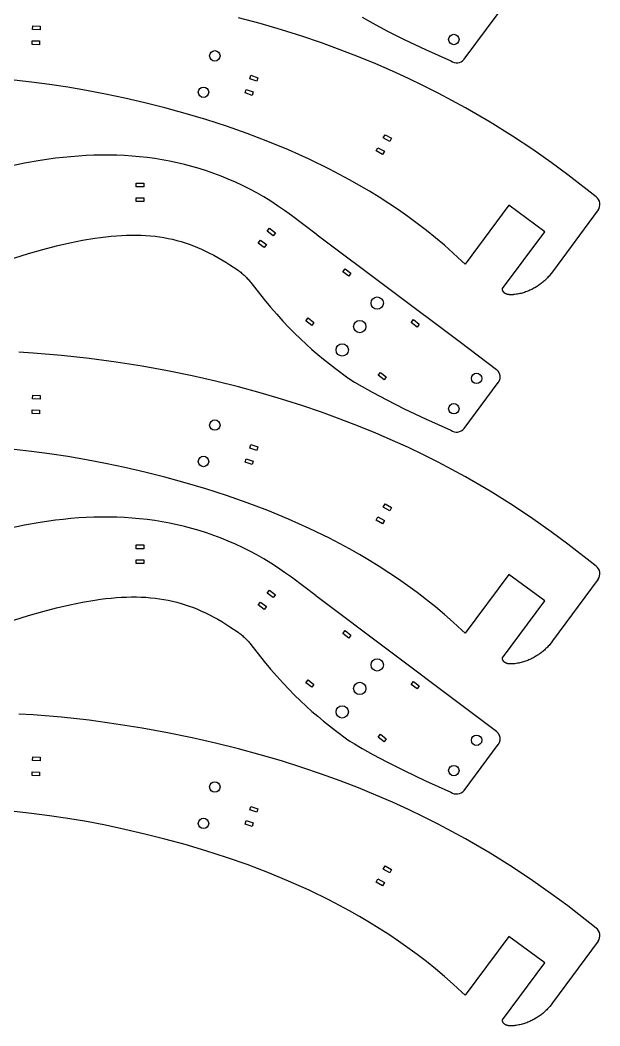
# Model space of a CAD drawing. Extents: x -5195 to -4799, y -1692 to -428.
# Drawn here: x -4996.9 to -4799, y -1220.6 to -877.3 of the extents above; entities that cross this region are included whole.
import ezdxf

# ---------------------------------------------------------------- set-up
doc = ezdxf.new("R2010")
doc.units = 0
doc.layers.add('FAB_2$_CUT_2', color=1, linetype='CONTINUOUS')

msp = doc.modelspace()

# ---------------------------------------------------------------- linework, layer by layer
at = {"layer": 'FAB_2$_CUT_2'}
for p, q in [((-4992.58, -880.49), (-4992.53, -879.22)), ((-4990.04, -880.6), (-4992.58, -880.49)), ((-4992.53, -879.22), (-4989.99, -879.33)), ((-4989.99, -879.33), (-4990.04, -880.6)), ((-4992.79, -885.57), (-4992.74, -884.3)), ((-4990.26, -885.67), (-4992.79, -885.57)), ((-4992.74, -884.3), (-4990.2, -884.4)), ((-4990.2, -884.4), (-4990.26, -885.67)), ((-4918.5, -897.33), (-4918.1, -896.12)), ((-4916.08, -898.13), (-4918.5, -897.33)), ((-4918.1, -896.12), (-4915.69, -896.92)), ((-4915.69, -896.92), (-4916.08, -898.13)), ((-4920.09, -902.15), (-4919.69, -900.95)), ((-4917.68, -902.95), (-4920.09, -902.15)), ((-4919.69, -900.95), (-4917.28, -901.74)), ((-4917.28, -901.74), (-4917.68, -902.95)), ((-4872.93, -917.5), (-4872.31, -916.39)), ((-4872.31, -916.39), (-4870.09, -917.61)), ((-4870.7, -918.73), (-4872.93, -917.5)), ((-4870.09, -917.61), (-4870.7, -918.73)), ((-4875.38, -921.95), (-4874.77, -920.84)), ((-4873.16, -923.18), (-4875.38, -921.95)), ((-4874.77, -920.84), (-4872.54, -922.06)), ((-4872.54, -922.06), (-4873.16, -923.18)), ((-4844.35, -959.76), (-4844.95, -960.57)), ((-4992.58, -1006.52), (-4992.53, -1005.25)), ((-4992.53, -1005.25), (-4989.99, -1005.36)), ((-4989.99, -1005.36), (-4990.04, -1006.63)), ((-4990.04, -1006.63), (-4992.58, -1006.52)), ((-4992.79, -1011.6), (-4992.74, -1010.33)), ((-4990.26, -1011.7), (-4992.79, -1011.6)), ((-4992.74, -1010.33), (-4990.2, -1010.43)), ((-4990.2, -1010.43), (-4990.26, -1011.7)), ((-4918.5, -1023.36), (-4918.1, -1022.15)), ((-4918.1, -1022.15), (-4915.69, -1022.95)), ((-4915.69, -1022.95), (-4916.08, -1024.16)), ((-4916.08, -1024.16), (-4918.5, -1023.36)), ((-4920.09, -1028.18), (-4919.69, -1026.98)), ((-4917.68, -1028.98), (-4920.09, -1028.18)), ((-4919.69, -1026.98), (-4917.28, -1027.78)), ((-4917.28, -1027.78), (-4917.68, -1028.98)), ((-4872.93, -1043.53), (-4872.31, -1042.42)), ((-4870.7, -1044.76), (-4872.93, -1043.53)), ((-4872.31, -1042.42), (-4870.09, -1043.65)), ((-4870.09, -1043.65), (-4870.7, -1044.76)), ((-4875.38, -1047.98), (-4874.77, -1046.87)), ((-4874.77, -1046.87), (-4872.54, -1048.1)), ((-4873.16, -1049.21), (-4875.38, -1047.98)), ((-4872.54, -1048.1), (-4873.16, -1049.21)), ((-4844.35, -1085.79), (-4844.95, -1086.6)), ((-4992.58, -1130.07), (-4992.53, -1128.8)), ((-4992.53, -1128.8), (-4989.99, -1128.91)), ((-4989.99, -1128.91), (-4990.04, -1130.17)), ((-4990.04, -1130.17), (-4992.58, -1130.07)), ((-4992.79, -1135.14), (-4992.74, -1133.87)), ((-4990.26, -1135.25), (-4992.79, -1135.14)), ((-4992.74, -1133.87), (-4990.2, -1133.98)), ((-4990.2, -1133.98), (-4990.26, -1135.25)), ((-4918.5, -1146.91), (-4918.1, -1145.7)), ((-4918.1, -1145.7), (-4915.69, -1146.5)), ((-4915.69, -1146.5), (-4916.08, -1147.7)), ((-4916.08, -1147.7), (-4918.5, -1146.91)), ((-4920.09, -1151.73), (-4919.69, -1150.53)), ((-4917.68, -1152.53), (-4920.09, -1151.73)), ((-4919.69, -1150.53), (-4917.28, -1151.32)), ((-4917.28, -1151.32), (-4917.68, -1152.53)), ((-4872.93, -1167.08), (-4872.31, -1165.97)), ((-4870.7, -1168.31), (-4872.93, -1167.08)), ((-4872.31, -1165.97), (-4870.09, -1167.19)), ((-4870.09, -1167.19), (-4870.7, -1168.31)), ((-4875.38, -1171.53), (-4874.77, -1170.42)), ((-4874.77, -1170.42), (-4872.54, -1171.64)), ((-4873.16, -1172.75), (-4875.38, -1171.53)), ((-4872.54, -1171.64), (-4873.16, -1172.75)), ((-4844.35, -1209.34), (-4844.95, -1210.15))]:
    msp.add_line(p, q, dxfattribs=at)
for points in [[(-4880.15, -876.31), (-4876.53, -878.35), (-4871.75, -880.88), (-4865.77, -883.88), (-4858.48, -887.34), (-4849.83, -891.22, 0.402752), (-4845.31, -890.64), (-4833.65, -874.99)], [(-4998.99, -958.57), (-4993.99, -956.98), (-4989.13, -955.57), (-4984.43, -954.34), (-4979.9, -953.29), (-4975.54, -952.41), (-4971.36, -951.71), (-4969.45, -951.44), (-4967.59, -951.21), (-4965.76, -951.01), (-4963.97, -950.86), (-4962.22, -950.75), (-4960.5, -950.67), (-4958.81, -950.64), (-4957.15, -950.64), (-4955.53, -950.68), (-4953.93, -950.77), (-4952.35, -950.89), (-4950.81, -951.05), (-4949.28, -951.25), (-4947.78, -951.49), (-4946.29, -951.77), (-4944.83, -952.09), (-4943.38, -952.46), (-4941.94, -952.86), (-4940.52, -953.3), (-4939.11, -953.78), (-4937.71, -954.3), (-4936.32, -954.86), (-4934.93, -955.46), (-4933.55, -956.1), (-4932.17, -956.78), (-4930.8, -957.5), (-4929.42, -958.26), (-4928.04, -959.07), (-4926.66, -959.91), (-4925.28, -960.79), (-4922.49, -962.68), (-4922.18, -962.9), (-4921.88, -963.13), (-4921.58, -963.36), (-4921.28, -963.6), (-4920.99, -963.85), (-4920.7, -964.1), (-4920.41, -964.35), (-4920.14, -964.62), (-4919.86, -964.88), (-4919.6, -965.15), (-4919.33, -965.43), (-4919.08, -965.71), (-4918.82, -966), (-4918.58, -966.29), (-4918.34, -966.59), (-4918.1, -966.89), (-4913.54, -972.65), (-4911.36, -975.26), (-4909.25, -977.7), (-4907.18, -980), (-4905.15, -982.15), (-4903.16, -984.18), (-4901.18, -986.11), (-4899.21, -987.94), (-4897.25, -989.69), (-4895.28, -991.38), (-4893.29, -993.02), (-4889.21, -996.21), (-4884.96, -999.36), (-4884.73, -999.52), (-4884.29, -999.81), (-4882.72, -1000.81), (-4880.15, -1002.34), (-4876.53, -1004.38), (-4871.75, -1006.91), (-4865.77, -1009.91), (-4858.48, -1013.37), (-4849.83, -1017.25, 0.402752), (-4845.31, -1016.68), (-4833.65, -1001.02), (-4833.61, -1000.97), (-4833.57, -1000.91), (-4833.53, -1000.85), (-4833.49, -1000.79), (-4833.45, -1000.72), (-4833.42, -1000.66), (-4833.38, -1000.6), (-4833.35, -1000.53), (-4833.31, -1000.46), (-4833.28, -1000.39), (-4833.25, -1000.32), (-4833.23, -1000.25), (-4833.2, -1000.18), (-4833.17, -1000.1), (-4833.15, -1000.03), (-4833.13, -999.95), (-4833.11, -999.88), (-4833.09, -999.8), (-4833.07, -999.72), (-4833.06, -999.64), (-4833.05, -999.56), (-4833.04, -999.48), (-4833.03, -999.4), (-4833.02, -999.32), (-4833.02, -999.24), (-4833.01, -999.16), (-4833.01, -999.08), (-4833.02, -999), (-4833.02, -998.91), (-4833.03, -998.83), (-4833.04, -998.75), (-4833.05, -998.67), (-4833.06, -998.59), (-4833.07, -998.51), (-4833.09, -998.43), (-4833.11, -998.35), (-4833.13, -998.27), (-4833.15, -998.19), (-4833.18, -998.11), (-4833.2, -998.03), (-4833.23, -997.96), (-4833.26, -997.88), (-4833.3, -997.81), (-4833.33, -997.74), (-4833.36, -997.67), (-4833.4, -997.59), (-4833.44, -997.53), (-4833.48, -997.46), (-4833.52, -997.39), (-4833.57, -997.33), (-4833.61, -997.26), (-4833.66, -997.2), (-4833.7, -997.14), (-4833.75, -997.08), (-4833.8, -997.02), (-4833.85, -996.97), (-4833.9, -996.91), (-4833.95, -996.86), (-4834.01, -996.81), (-4834.06, -996.76), (-4834.12, -996.71), (-4834.17, -996.66), (-4834.23, -996.62), (-4846.53, -987.37), (-4895.46, -950.63), (-4895.51, -950.58), (-4895.55, -950.53), (-4895.6, -950.48), (-4895.65, -950.44), (-4895.7, -950.39), (-4895.75, -950.35), (-4895.81, -950.31), (-4904.29, -943.93), (-4906.62, -942.24), (-4908.96, -940.63), (-4911.32, -939.1), (-4913.7, -937.65), (-4916.1, -936.28), (-4918.5, -934.98), (-4920.93, -933.76), (-4923.36, -932.61), (-4925.81, -931.54), (-4928.27, -930.54), (-4930.75, -929.6), (-4933.23, -928.74), (-4935.73, -927.95), (-4938.24, -927.22), (-4940.76, -926.56), (-4943.29, -925.97), (-4945.83, -925.43), (-4948.38, -924.97), (-4950.93, -924.56), (-4953.5, -924.22), (-4956.07, -923.93), (-4958.65, -923.71), (-4961.24, -923.54), (-4963.84, -923.43), (-4966.44, -923.37), (-4969.04, -923.37), (-4971.65, -923.43), (-4974.27, -923.53), (-4976.89, -923.69), (-4979.52, -923.89), (-4982.14, -924.15), (-4984.77, -924.45), (-4990.04, -925.2), (-4995.32, -926.12), (-5000.59, -927.22)], [(-4998.99, -1082.12), (-4993.99, -1080.53), (-4989.13, -1079.12), (-4984.43, -1077.89), (-4979.9, -1076.83), (-4975.54, -1075.96), (-4971.36, -1075.26), (-4969.45, -1074.98), (-4967.59, -1074.75), (-4965.76, -1074.56), (-4963.97, -1074.41), (-4962.22, -1074.29), (-4960.5, -1074.22), (-4958.81, -1074.18), (-4957.15, -1074.19), (-4955.53, -1074.23), (-4953.93, -1074.31), (-4952.35, -1074.44), (-4950.81, -1074.6), (-4949.28, -1074.8), (-4947.78, -1075.04), (-4946.29, -1075.32), (-4944.83, -1075.64), (-4943.38, -1076), (-4941.94, -1076.4), (-4940.52, -1076.84), (-4939.11, -1077.32), (-4937.71, -1077.84), (-4936.32, -1078.41), (-4934.93, -1079.01), (-4933.55, -1079.65), (-4932.17, -1080.33), (-4930.8, -1081.05), (-4929.42, -1081.81), (-4928.04, -1082.61), (-4926.66, -1083.46), (-4925.28, -1084.34), (-4922.49, -1086.23), (-4922.18, -1086.45), (-4921.88, -1086.68), (-4921.58, -1086.91), (-4921.28, -1087.15), (-4920.99, -1087.39), (-4920.7, -1087.65), (-4920.41, -1087.9), (-4920.14, -1088.16), (-4919.86, -1088.43), (-4919.6, -1088.7), (-4919.33, -1088.98), (-4919.08, -1089.26), (-4918.82, -1089.55), (-4918.58, -1089.84), (-4918.34, -1090.13), (-4918.1, -1090.43), (-4913.54, -1096.2), (-4911.36, -1098.81), (-4909.25, -1101.25), (-4907.18, -1103.54), (-4905.15, -1105.7), (-4903.16, -1107.73), (-4901.18, -1109.66), (-4899.21, -1111.49), (-4897.25, -1113.24), (-4895.28, -1114.93), (-4893.29, -1116.57), (-4889.21, -1119.75), (-4884.96, -1122.91), (-4884.73, -1123.07), (-4884.29, -1123.36), (-4882.72, -1124.36), (-4880.15, -1125.89), (-4876.53, -1127.93), (-4871.75, -1130.46), (-4865.77, -1133.46), (-4858.48, -1136.91), (-4849.83, -1140.8, 0.402752), (-4845.31, -1140.22), (-4833.65, -1124.57), (-4833.61, -1124.51), (-4833.57, -1124.46), (-4833.53, -1124.4), (-4833.49, -1124.33), (-4833.45, -1124.27), (-4833.42, -1124.21), (-4833.38, -1124.14), (-4833.35, -1124.08), (-4833.31, -1124.01), (-4833.28, -1123.94), (-4833.25, -1123.87), (-4833.23, -1123.8), (-4833.2, -1123.73), (-4833.17, -1123.65), (-4833.15, -1123.58), (-4833.13, -1123.5), (-4833.11, -1123.43), (-4833.09, -1123.35), (-4833.07, -1123.27), (-4833.06, -1123.19), (-4833.05, -1123.11), (-4833.04, -1123.03), (-4833.03, -1122.95), (-4833.02, -1122.87), (-4833.02, -1122.79), (-4833.01, -1122.71), (-4833.01, -1122.63), (-4833.02, -1122.54), (-4833.02, -1122.46), (-4833.03, -1122.38), (-4833.04, -1122.3), (-4833.05, -1122.22), (-4833.06, -1122.14), (-4833.07, -1122.05), (-4833.09, -1121.97), (-4833.11, -1121.89), (-4833.13, -1121.82), (-4833.15, -1121.74), (-4833.18, -1121.66), (-4833.2, -1121.58), (-4833.23, -1121.51), (-4833.26, -1121.43), (-4833.3, -1121.36), (-4833.33, -1121.28), (-4833.36, -1121.21), (-4833.4, -1121.14), (-4833.44, -1121.07), (-4833.48, -1121.01), (-4833.52, -1120.94), (-4833.57, -1120.87), (-4833.61, -1120.81), (-4833.66, -1120.75), (-4833.7, -1120.69), (-4833.75, -1120.63), (-4833.8, -1120.57), (-4833.85, -1120.51), (-4833.9, -1120.46), (-4833.95, -1120.41), (-4834.01, -1120.36), (-4834.06, -1120.31), (-4834.12, -1120.26), (-4834.17, -1120.21), (-4834.23, -1120.17), (-4846.53, -1110.91), (-4895.46, -1074.17), (-4895.51, -1074.12), (-4895.55, -1074.07), (-4895.6, -1074.03), (-4895.65, -1073.98), (-4895.7, -1073.94), (-4895.75, -1073.9), (-4895.81, -1073.85), (-4904.29, -1067.48), (-4906.62, -1065.79), (-4908.96, -1064.18), (-4911.32, -1062.65), (-4913.7, -1061.2), (-4916.1, -1059.83), (-4918.5, -1058.53), (-4920.93, -1057.31), (-4923.36, -1056.16), (-4925.81, -1055.09), (-4928.27, -1054.08), (-4930.75, -1053.15), (-4933.23, -1052.29), (-4935.73, -1051.49), (-4938.24, -1050.77), (-4940.76, -1050.11), (-4943.29, -1049.51), (-4945.83, -1048.98), (-4948.38, -1048.52), (-4950.93, -1048.11), (-4953.5, -1047.77), (-4956.07, -1047.48), (-4958.65, -1047.26), (-4961.24, -1047.09), (-4963.84, -1046.98), (-4966.44, -1046.92), (-4969.04, -1046.92), (-4971.65, -1046.97), (-4974.27, -1047.08), (-4976.89, -1047.23), (-4979.52, -1047.44), (-4982.14, -1047.7), (-4984.77, -1048), (-4990.04, -1048.74), (-4995.32, -1049.67), (-5000.59, -1050.76)]]:
    msp.add_lwpolyline(points, format="xyb", dxfattribs=at)
for points in [[(-4800.27, -937.64), (-4809.92, -930.11), (-4815.56, -925.9), (-4821.82, -921.47), (-4828.75, -916.84), (-4836.41, -912.06), (-4844.86, -907.16), (-4854.16, -902.19), (-4859.14, -899.69), (-4864.35, -897.19), (-4869.8, -894.7), (-4875.48, -892.24), (-4881.41, -889.81), (-4887.59, -887.42), (-4894.02, -885.08), (-4900.71, -882.8), (-4907.66, -880.59), (-4914.88, -878.47), (-4922.37, -876.44)], [(-4799.61, -942.09), (-4815.14, -963.19), (-4815.6, -963.8), (-4816.08, -964.39), (-4816.33, -964.68), (-4816.58, -964.96), (-4816.84, -965.24), (-4817.1, -965.51), (-4817.37, -965.77), (-4817.64, -966.03), (-4817.91, -966.28), (-4818.19, -966.52), (-4818.48, -966.76), (-4818.77, -967), (-4819.06, -967.22), (-4819.36, -967.44), (-4819.66, -967.66), (-4819.97, -967.87), (-4820.28, -968.07), (-4820.59, -968.27), (-4821.23, -968.65), (-4821.56, -968.83), (-4821.88, -969.01), (-4822.21, -969.18), (-4822.55, -969.34), (-4822.89, -969.5), (-4823.24, -969.66), (-4823.59, -969.8), (-4823.95, -969.94), (-4824.32, -970.08), (-4824.69, -970.2), (-4825.07, -970.32), (-4825.46, -970.43), (-4825.86, -970.54), (-4826.26, -970.63), (-4826.68, -970.72), (-4827.1, -970.81), (-4827.53, -970.88), (-4827.97, -970.94), (-4828.19, -970.97), (-4828.41, -970.99), (-4828.63, -971.01), (-4828.85, -971.02), (-4829.07, -971.03), (-4829.28, -971.03), (-4829.49, -971.03), (-4829.7, -971.02), (-4829.8, -971.01), (-4829.9, -971), (-4830, -970.99), (-4830.1, -970.98), (-4830.2, -970.96), (-4830.3, -970.95), (-4830.39, -970.93), (-4830.48, -970.91), (-4830.58, -970.89), (-4830.67, -970.86), (-4830.75, -970.83), (-4830.84, -970.81), (-4830.93, -970.77), (-4831.01, -970.74), (-4831.09, -970.71), (-4831.13, -970.69), (-4831.17, -970.67), (-4831.21, -970.65), (-4831.24, -970.63), (-4831.28, -970.61), (-4831.32, -970.59), (-4831.36, -970.56), (-4831.39, -970.54), (-4831.43, -970.52), (-4831.46, -970.49), (-4831.5, -970.47), (-4831.53, -970.44), (-4831.56, -970.42), (-4831.59, -970.39), (-4831.63, -970.36), (-4831.66, -970.33), (-4831.69, -970.3), (-4831.72, -970.27), (-4831.75, -970.24), (-4831.77, -970.21), (-4831.8, -970.18), (-4831.83, -970.15), (-4831.85, -970.12), (-4831.88, -970.08), (-4831.9, -970.05), (-4831.93, -970.01), (-4831.95, -969.98), (-4831.97, -969.94), (-4832, -969.9), (-4832.02, -969.86), (-4832.04, -969.82), (-4832.06, -969.78), (-4832.08, -969.74), (-4832.09, -969.7), (-4832.11, -969.66), (-4832.13, -969.61), (-4832.14, -969.57), (-4832.16, -969.53), (-4832.17, -969.48), (-4832.19, -969.43), (-4832.2, -969.39), (-4832.21, -969.34), (-4832.22, -969.29), (-4832.23, -969.24), (-4832.24, -969.19), (-4832.25, -969.14), (-4832.25, -969.09), (-4832.26, -969.03), (-4832.26, -968.98), (-4832.27, -968.92), (-4817.82, -949.5), (-4830.04, -940.46), (-4844.95, -960.57), (-4846.11, -959.52), (-4849.05, -956.79), (-4852.04, -954.15), (-4855.08, -951.58), (-4858.17, -949.09), (-4861.31, -946.67), (-4864.5, -944.33), (-4867.72, -942.06), (-4870.99, -939.87), (-4874.29, -937.74), (-4877.63, -935.69), (-4881, -933.7), (-4884.4, -931.78), (-4887.82, -929.93), (-4891.27, -928.14), (-4898.22, -924.75), (-4905.24, -921.6), (-4912.3, -918.69), (-4919.38, -915.99), (-4926.46, -913.52), (-4933.51, -911.24), (-4940.52, -909.16), (-4947.47, -907.26), (-4954.33, -905.53), (-4961.08, -903.96), (-4967.72, -902.56), (-4974.24, -901.31), (-4980.62, -900.21), (-4986.87, -899.27), (-4992.97, -898.47), (-4998.91, -897.81)], [(-4800.27, -1063.67), (-4809.92, -1056.14), (-4815.56, -1051.94), (-4821.82, -1047.5), (-4828.75, -1042.87), (-4836.41, -1038.09), (-4844.86, -1033.19), (-4854.16, -1028.22), (-4859.14, -1025.72), (-4864.35, -1023.22), (-4869.8, -1020.73), (-4875.48, -1018.27), (-4881.41, -1015.84), (-4887.59, -1013.45), (-4894.02, -1011.11), (-4900.71, -1008.83), (-4907.66, -1006.62), (-4914.88, -1004.5), (-4922.37, -1002.47), (-4930.14, -1000.53), (-4938.19, -998.71), (-4946.53, -997.02), (-4955.15, -995.45), (-4964.08, -994.02), (-4973.29, -992.76), (-4982.75, -991.71), (-4992.4, -990.94), (-4997.28, -990.67)], [(-4799.61, -1068.12), (-4815.14, -1089.22), (-4815.6, -1089.83), (-4816.08, -1090.42), (-4816.33, -1090.71), (-4816.58, -1090.99), (-4816.84, -1091.27), (-4817.1, -1091.54), (-4817.37, -1091.8), (-4817.64, -1092.06), (-4817.91, -1092.31), (-4818.19, -1092.55), (-4818.48, -1092.79), (-4818.77, -1093.03), (-4819.06, -1093.25), (-4819.36, -1093.47), (-4819.66, -1093.69), (-4819.97, -1093.9), (-4820.28, -1094.1), (-4820.59, -1094.3), (-4821.23, -1094.68), (-4821.56, -1094.86), (-4821.88, -1095.04), (-4822.21, -1095.21), (-4822.55, -1095.37), (-4822.89, -1095.53), (-4823.24, -1095.69), (-4823.59, -1095.83), (-4823.95, -1095.97), (-4824.32, -1096.11), (-4824.69, -1096.23), (-4825.07, -1096.35), (-4825.46, -1096.46), (-4825.86, -1096.57), (-4826.26, -1096.67), (-4826.68, -1096.75), (-4827.1, -1096.84), (-4827.53, -1096.91), (-4827.97, -1096.97), (-4828.19, -1097), (-4828.41, -1097.02), (-4828.63, -1097.04), (-4828.85, -1097.05), (-4829.07, -1097.06), (-4829.28, -1097.06), (-4829.49, -1097.06), (-4829.7, -1097.05), (-4829.8, -1097.04), (-4829.9, -1097.03), (-4830, -1097.02), (-4830.1, -1097.01), (-4830.2, -1096.99), (-4830.3, -1096.98), (-4830.39, -1096.96), (-4830.48, -1096.94), (-4830.58, -1096.92), (-4830.67, -1096.89), (-4830.75, -1096.86), (-4830.84, -1096.84), (-4830.93, -1096.81), (-4831.01, -1096.77), (-4831.09, -1096.74), (-4831.13, -1096.72), (-4831.17, -1096.7), (-4831.21, -1096.68), (-4831.24, -1096.66), (-4831.28, -1096.64), (-4831.32, -1096.62), (-4831.36, -1096.59), (-4831.39, -1096.57), (-4831.43, -1096.55), (-4831.46, -1096.52), (-4831.5, -1096.5), (-4831.53, -1096.47), (-4831.56, -1096.45), (-4831.59, -1096.42), (-4831.63, -1096.39), (-4831.66, -1096.36), (-4831.69, -1096.33), (-4831.72, -1096.3), (-4831.75, -1096.27), (-4831.77, -1096.24), (-4831.8, -1096.21), (-4831.83, -1096.18), (-4831.85, -1096.15), (-4831.88, -1096.11), (-4831.9, -1096.08), (-4831.93, -1096.04), (-4831.95, -1096.01), (-4831.97, -1095.97), (-4832, -1095.93), (-4832.02, -1095.89), (-4832.04, -1095.85), (-4832.06, -1095.81), (-4832.08, -1095.77), (-4832.09, -1095.73), (-4832.11, -1095.69), (-4832.13, -1095.65), (-4832.14, -1095.6), (-4832.16, -1095.56), (-4832.17, -1095.51), (-4832.19, -1095.46), (-4832.2, -1095.42), (-4832.21, -1095.37), (-4832.22, -1095.32), (-4832.23, -1095.27), (-4832.24, -1095.22), (-4832.25, -1095.17), (-4832.25, -1095.12), (-4832.26, -1095.06), (-4832.26, -1095.01), (-4832.27, -1094.95), (-4817.82, -1075.53), (-4830.04, -1066.49), (-4844.95, -1086.6), (-4846.11, -1085.55), (-4849.05, -1082.82), (-4852.04, -1080.18), (-4855.08, -1077.61), (-4858.17, -1075.12), (-4861.31, -1072.7), (-4864.5, -1070.36), (-4867.72, -1068.09), (-4870.99, -1065.9), (-4874.29, -1063.77), (-4877.63, -1061.72), (-4881, -1059.73), (-4884.4, -1057.81), (-4887.82, -1055.96), (-4891.27, -1054.17), (-4898.22, -1050.78), (-4905.24, -1047.63), (-4912.3, -1044.72), (-4919.38, -1042.03), (-4926.46, -1039.55), (-4933.51, -1037.27), (-4940.52, -1035.19), (-4947.47, -1033.29), (-4954.33, -1031.56), (-4961.08, -1029.99), (-4967.72, -1028.59), (-4974.24, -1027.34), (-4980.62, -1026.24), (-4986.87, -1025.3), (-4992.97, -1024.5), (-4998.91, -1023.85)], [(-4800.27, -1187.22), (-4809.92, -1179.68), (-4815.56, -1175.48), (-4821.82, -1171.05), (-4828.75, -1166.42), (-4836.41, -1161.63), (-4844.86, -1156.74), (-4854.16, -1151.77), (-4859.14, -1149.27), (-4864.35, -1146.77), (-4869.8, -1144.28), (-4875.48, -1141.82), (-4881.41, -1139.39), (-4887.59, -1136.99), (-4894.02, -1134.66), (-4900.71, -1132.38), (-4907.66, -1130.17), (-4914.88, -1128.05), (-4922.37, -1126.01), (-4930.14, -1124.08), (-4938.19, -1122.26), (-4946.53, -1120.56), (-4955.15, -1119), (-4964.08, -1117.57), (-4973.29, -1116.3), (-4982.75, -1115.25), (-4992.4, -1114.48), (-4997.28, -1114.22)], [(-4799.61, -1191.67), (-4815.14, -1212.77), (-4815.6, -1213.38), (-4816.08, -1213.97), (-4816.33, -1214.26), (-4816.58, -1214.54), (-4816.84, -1214.82), (-4817.1, -1215.09), (-4817.37, -1215.35), (-4817.64, -1215.61), (-4817.91, -1215.86), (-4818.19, -1216.1), (-4818.48, -1216.34), (-4818.77, -1216.57), (-4819.06, -1216.8), (-4819.36, -1217.02), (-4819.66, -1217.24), (-4819.97, -1217.45), (-4820.28, -1217.65), (-4820.59, -1217.85), (-4821.23, -1218.23), (-4821.56, -1218.41), (-4821.88, -1218.59), (-4822.21, -1218.76), (-4822.55, -1218.92), (-4822.89, -1219.08), (-4823.24, -1219.23), (-4823.59, -1219.38), (-4823.95, -1219.52), (-4824.32, -1219.65), (-4824.69, -1219.78), (-4825.07, -1219.9), (-4825.46, -1220.01), (-4825.86, -1220.12), (-4826.26, -1220.21), (-4826.68, -1220.3), (-4827.1, -1220.38), (-4827.53, -1220.46), (-4827.97, -1220.52), (-4828.19, -1220.54), (-4828.41, -1220.57), (-4828.63, -1220.58), (-4828.85, -1220.6), (-4829.07, -1220.61), (-4829.28, -1220.61), (-4829.49, -1220.6), (-4829.7, -1220.59), (-4829.8, -1220.59), (-4829.9, -1220.58), (-4830, -1220.57), (-4830.1, -1220.55), (-4830.2, -1220.54), (-4830.3, -1220.52), (-4830.39, -1220.51), (-4830.48, -1220.49), (-4830.58, -1220.46), (-4830.67, -1220.44), (-4830.75, -1220.41), (-4830.84, -1220.38), (-4830.93, -1220.35), (-4831.01, -1220.32), (-4831.09, -1220.28), (-4831.13, -1220.27), (-4831.17, -1220.25), (-4831.21, -1220.23), (-4831.24, -1220.21), (-4831.28, -1220.18), (-4831.32, -1220.16), (-4831.36, -1220.14), (-4831.39, -1220.12), (-4831.43, -1220.09), (-4831.46, -1220.07), (-4831.5, -1220.05), (-4831.53, -1220.02), (-4831.56, -1219.99), (-4831.59, -1219.97), (-4831.63, -1219.94), (-4831.66, -1219.91), (-4831.69, -1219.88), (-4831.72, -1219.85), (-4831.75, -1219.82), (-4831.77, -1219.79), (-4831.8, -1219.76), (-4831.83, -1219.73), (-4831.85, -1219.69), (-4831.88, -1219.66), (-4831.9, -1219.62), (-4831.93, -1219.59), (-4831.95, -1219.55), (-4831.97, -1219.52), (-4832, -1219.48), (-4832.02, -1219.44), (-4832.04, -1219.4), (-4832.06, -1219.36), (-4832.08, -1219.32), (-4832.09, -1219.28), (-4832.11, -1219.24), (-4832.13, -1219.19), (-4832.14, -1219.15), (-4832.16, -1219.1), (-4832.17, -1219.06), (-4832.19, -1219.01), (-4832.2, -1218.96), (-4832.21, -1218.92), (-4832.22, -1218.87), (-4832.23, -1218.82), (-4832.24, -1218.77), (-4832.25, -1218.72), (-4832.25, -1218.66), (-4832.26, -1218.61), (-4832.26, -1218.56), (-4832.27, -1218.5), (-4817.82, -1199.08), (-4830.04, -1190.04), (-4844.95, -1210.15), (-4846.11, -1209.1), (-4849.05, -1206.37), (-4852.04, -1203.72), (-4855.08, -1201.16), (-4858.17, -1198.66), (-4861.31, -1196.25), (-4864.5, -1193.91), (-4867.72, -1191.64), (-4870.99, -1189.44), (-4874.29, -1187.32), (-4877.63, -1185.26), (-4881, -1183.28), (-4884.4, -1181.36), (-4887.82, -1179.5), (-4891.27, -1177.71), (-4898.22, -1174.32), (-4905.24, -1171.18), (-4912.3, -1168.26), (-4919.38, -1165.57), (-4926.46, -1163.09), (-4933.51, -1160.82), (-4940.52, -1158.74), (-4947.47, -1156.83), (-4954.33, -1155.11), (-4961.08, -1153.54), (-4967.72, -1152.14), (-4974.24, -1150.89), (-4980.62, -1149.79), (-4986.87, -1148.85), (-4992.97, -1148.05), (-4998.91, -1147.39)]]:
    msp.add_lwpolyline(points, dxfattribs=at)
for points in [[(-4957.23, -934.16), (-4957.23, -932.89), (-4954.69, -932.89), (-4954.69, -934.16)], [(-4957.23, -939.24), (-4957.23, -937.97), (-4954.69, -937.97), (-4954.69, -939.24)], [(-4912.51, -949.33), (-4911.74, -948.32), (-4909.72, -949.87), (-4910.49, -950.88)], [(-4915.59, -953.37), (-4914.82, -952.36), (-4912.8, -953.9), (-4913.57, -954.91)], [(-4883.93, -963.65), (-4884.69, -964.67), (-4886.72, -963.15), (-4885.96, -962.13)], [(-4899.36, -979.96), (-4898.6, -978.94), (-4896.56, -980.47), (-4897.33, -981.48)], [(-4862.65, -979.5), (-4860.61, -981.02), (-4861.37, -982.04), (-4863.41, -980.52)], [(-4873.9, -997.51), (-4871.87, -999.04), (-4872.63, -1000.05), (-4874.66, -998.52)], [(-4957.23, -1057.71), (-4957.23, -1056.44), (-4954.69, -1056.44), (-4954.69, -1057.71)], [(-4957.23, -1062.79), (-4957.23, -1061.52), (-4954.69, -1061.52), (-4954.69, -1062.79)], [(-4912.51, -1072.88), (-4911.74, -1071.87), (-4909.72, -1073.41), (-4910.49, -1074.42)], [(-4915.59, -1076.92), (-4914.82, -1075.91), (-4912.8, -1077.45), (-4913.57, -1078.46)], [(-4883.93, -1087.2), (-4884.69, -1088.21), (-4886.72, -1086.69), (-4885.96, -1085.68)], [(-4899.36, -1103.51), (-4898.6, -1102.49), (-4896.56, -1104.02), (-4897.33, -1105.03)], [(-4862.65, -1103.05), (-4860.61, -1104.57), (-4861.37, -1105.59), (-4863.41, -1104.07)], [(-4873.9, -1121.05), (-4871.87, -1122.58), (-4872.63, -1123.6), (-4874.66, -1122.07)]]:
    msp.add_lwpolyline(points, close=True, dxfattribs=at)
for centre, radius in [((-4848.82, -883.89), 1.78), ((-4930.4, -889.48), 1.78), ((-4934.27, -901.9), 1.78), ((-4874.98, -973.85), 2.1), ((-4880.95, -981.87), 2.1), ((-4886.92, -989.88), 2.1), ((-4841.06, -999.58), 1.78), ((-4848.82, -1009.92), 1.78), ((-4930.4, -1015.51), 1.78), ((-4934.27, -1027.93), 1.78), ((-4874.98, -1097.4), 2.1), ((-4880.95, -1105.41), 2.1), ((-4886.92, -1113.43), 2.1), ((-4841.06, -1123.12), 1.78), ((-4848.82, -1133.47), 1.78), ((-4930.4, -1139.06), 1.78), ((-4934.27, -1151.48), 1.78)]:
    msp.add_circle(centre, radius, dxfattribs=at)
for centre in [(-4802.15, -940.2), (-4802.15, -1066.23), (-4802.15, -1189.78)]:
    msp.add_arc(centre, 3.18, 323.3689, 53.5616, dxfattribs=at)

doc.saveas('drawing.dxf')
